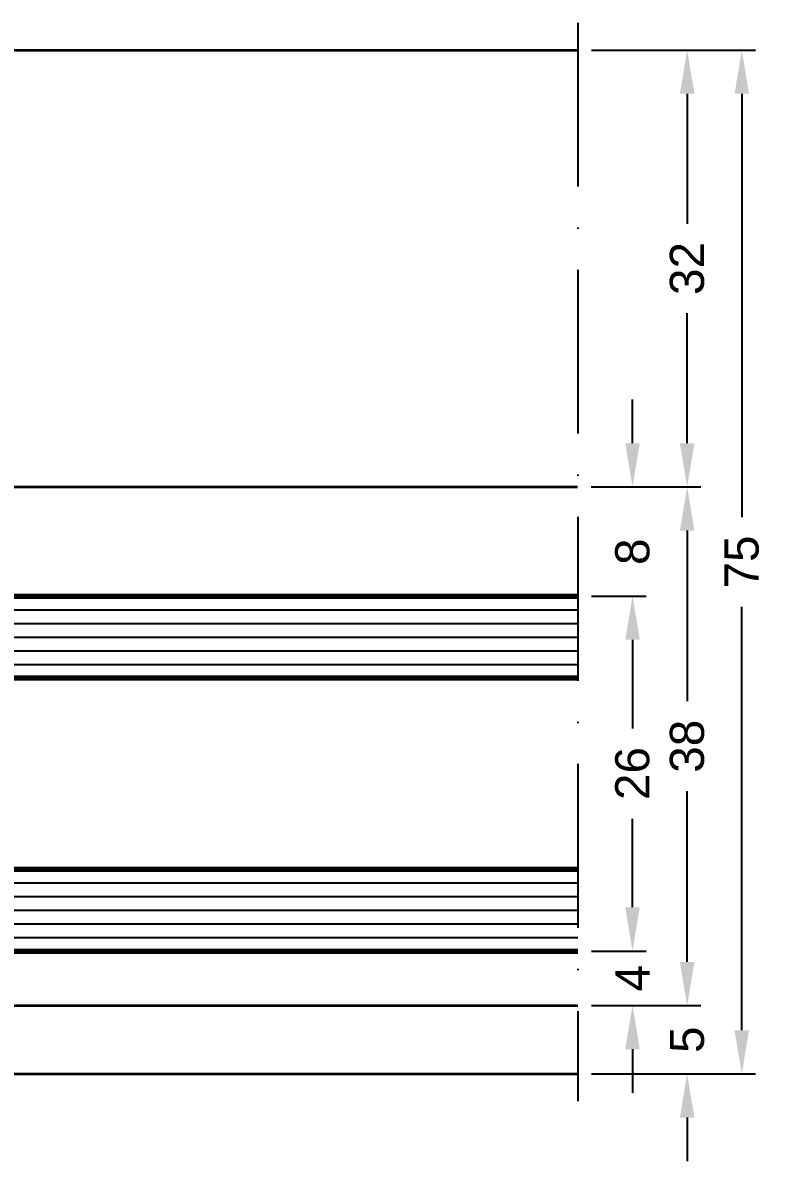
# Model space of a CAD drawing. Header units: millimetres. Extents: x 2 to 185, y 103 to 198.
# Drawn here: x 130.8 to 185.1, y 106.7 to 190.1 of the extents above; entities that cross this region are included whole.
import ezdxf

# ---------------------------------------------------------------- set-up
doc = ezdxf.new("R2010")
doc.units = ezdxf.units.MM
doc.header["$PDMODE"] = 1
doc.header["$PDSIZE"] = -0.001
doc.linetypes.add('ACAD_ISO10W100', pattern=[18, 12, -3, 0, -3])
for name, color, linetype, lineweight in [('S01_Bemaßung', 140, 'Continuous', 25), ('S02_Beschriftung', 40, 'Continuous', 25), ('S03_AL_Kontur', 255, 'Continuous', 35), ('S15_Glas_Kontur', 4, 'Continuous', 70), ('S18_Mittellinie', 10, 'ACAD_ISO10W100', 25)]:
    doc.layers.add(name, color=color, linetype=linetype, lineweight=lineweight)
doc.styles.add('Arial', font='arial.ttf')
doc.dimstyles.new('1 zu 1', dxfattribs={"dimtxt": 2.5, "dimasz": 3.2, "dimexe": 1, "dimexo": 1, "dimgap": 1.5, "dimtad": 0, "dimdec": 1, "dimrnd": 0.5, "dimdsep": 46, "dimtxsty": 'Arial', "dimcen": 0, "dimclrd": 256, "dimclre": 256, "dimclrt": 256, "dimadec": 0, "dimazin": 0, "dimtfac": 1, "dimtdec": 1, "dimtofl": 0, "dimtmove": 0, "dimatfit": 1, "dimfxl": 1, "dimtolj": 1, "dimlwd": 25, "dimlwe": 25, "dimarcsym": 0})

# ---------------------------------------------------------------- blocks, each defined once
blk = doc.blocks.new('*D67')
at = {"layer": 'Defpoints', "color": 0, "transparency": 16777216}
for p in [(171.4213235434613, 188.0928696694297), (183.4213256296449, 188.0928696694297), (171.4212768031746, 113.0927230082404)]:
    blk.add_point(p, dxfattribs=at)
at = {"layer": 'S01_Bemaßung', "lineweight": 25, "transparency": 16777216}
for p, q in [((172.4213235434613, 188.0928696694297), (184.4213256296449, 188.0928696694297)), ((183.4213256296449, 184.8928696694297), (183.4213256296449, 153.8825303088214)), ((183.4213256296449, 116.2927230082404), (183.4213256296449, 147.3030623688487)), ((172.4212768031746, 113.0927230082404), (184.4213256296449, 113.0927230082404))]:
    blk.add_line(p, q, dxfattribs=at)
at = {"layer": 'S01_Bemaßung', "transparency": 16777216}
for points in [[(182.8879922963115, 184.8928696694297), (183.9546589629782, 184.8928696694297), (183.4213256296449, 188.0928696694297)], [(182.8879922963115, 116.2927230082404), (183.9546589629782, 116.2927230082404), (183.4213256296449, 113.0927230082404)]]:
    blk.add_solid(points, dxfattribs=at)
at = {"layer": 'S01_Bemaßung', "transparency": 16777216, "insert": (183.4213256296449, 150.592796338835), "char_height": 2.5, "attachment_point": 5, "rotation": 90, "style": 'Arial'}
blk.add_mtext('\\A1;75', dxfattribs=at)
blk = doc.blocks.new('*D68')
at = {"layer": 'Defpoints', "color": 0, "transparency": 16777216}
for p in [(171.4213256296428, 122.0926619730837), (175.4213256296429, 122.0926619730837), (171.4212768031746, 118.0927230082402)]:
    blk.add_point(p, dxfattribs=at)
at = {"layer": 'S01_Bemaßung', "lineweight": 25, "transparency": 16777216}
for p, q in [((175.4213256296429, 125.2926619730837), (175.4213256296429, 128.4926619730837)), ((172.4213256296428, 122.0926619730837), (176.4213256296429, 122.0926619730837)), ((172.4212768031746, 118.0927230082402), (176.4213256296429, 118.0927230082402)), ((175.4213256296429, 114.8927230082402), (175.4213256296429, 111.6927230082402))]:
    blk.add_line(p, q, dxfattribs=at)
at = {"layer": 'S01_Bemaßung', "transparency": 16777216}
for points in [[(174.8879922963095, 125.2926619730837), (175.9546589629762, 125.2926619730837), (175.4213256296429, 122.0926619730837)], [(174.8879922963095, 114.8927230082402), (175.9546589629762, 114.8927230082402), (175.4213256296429, 118.0927230082402)]]:
    blk.add_solid(points, dxfattribs=at)
at = {"layer": 'S01_Bemaßung', "transparency": 16777216, "insert": (175.4213256296429, 120.0926924906618), "char_height": 2.5, "attachment_point": 5, "rotation": 90, "style": 'Arial'}
blk.add_mtext('\\A1;4', dxfattribs=at)
blk = doc.blocks.new('*D69')
at = {"layer": 'Defpoints', "color": 0, "transparency": 16777216}
for p in [(171.4213256296428, 148.0926619730837), (175.4213256296445, 148.0926619730837), (171.4213256296428, 122.0926619730837)]:
    blk.add_point(p, dxfattribs=at)
at = {"layer": 'S01_Bemaßung', "lineweight": 25, "transparency": 16777216}
for p, q in [((172.4213256296428, 148.0926619730837), (176.4213256296445, 148.0926619730837)), ((175.4213256296445, 144.8926619730837), (175.4213256296445, 138.4037124505735)), ((175.4213256296445, 125.2926619730837), (175.4213256296445, 131.7816114955939)), ((172.4213256296428, 122.0926619730837), (176.4213256296445, 122.0926619730837))]:
    blk.add_line(p, q, dxfattribs=at)
at = {"layer": 'S01_Bemaßung', "transparency": 16777216}
for points in [[(174.8879922963111, 144.8926619730837), (175.9546589629778, 144.8926619730837), (175.4213256296445, 148.0926619730837)], [(174.8879922963111, 125.2926619730837), (175.9546589629778, 125.2926619730837), (175.4213256296445, 122.0926619730837)]]:
    blk.add_solid(points, dxfattribs=at)
at = {"layer": 'S01_Bemaßung', "transparency": 16777216, "insert": (175.4213256296445, 135.0926619730836), "char_height": 2.5, "attachment_point": 5, "rotation": 90, "style": 'Arial'}
blk.add_mtext('\\A1;26', dxfattribs=at)
blk = doc.blocks.new('*D70')
at = {"layer": 'Defpoints', "color": 0, "transparency": 16777216}
for p in [(171.394687299843, 156.0928696694295), (175.4213256296448, 156.0928696694295), (171.4213256296428, 148.0926619730837)]:
    blk.add_point(p, dxfattribs=at)
at = {"layer": 'S01_Bemaßung', "lineweight": 25, "transparency": 16777216}
for p, q in [((175.4213256296448, 159.2928696694295), (175.4213256296448, 162.4928696694295)), ((172.394687299843, 156.0928696694295), (176.4213256296448, 156.0928696694295)), ((172.4213256296428, 148.0926619730837), (176.4213256296448, 148.0926619730837)), ((175.4213256296448, 144.8926619730837), (175.4213256296448, 141.6926619730837))]:
    blk.add_line(p, q, dxfattribs=at)
at = {"layer": 'S01_Bemaßung', "transparency": 16777216}
for points in [[(174.8879922963115, 159.2928696694295), (175.9546589629781, 159.2928696694295), (175.4213256296448, 156.0928696694295)], [(174.8879922963115, 144.8926619730837), (175.9546589629781, 144.8926619730837), (175.4213256296448, 148.0926619730837)]]:
    blk.add_solid(points, dxfattribs=at)
at = {"layer": 'S01_Bemaßung', "transparency": 16777216, "insert": (175.4213256296431, 151.3426924906619), "char_height": 2.5, "attachment_point": 5, "rotation": 90, "style": 'Arial'}
blk.add_mtext('\\A1;8', dxfattribs=at)
blk = doc.blocks.new('*D71')
at = {"layer": 'Defpoints', "color": 0, "transparency": 16777216}
for p in [(171.394687299843, 156.0928696694295), (179.4213256296446, 156.0928696694295), (171.4212768031746, 118.0927230082402)]:
    blk.add_point(p, dxfattribs=at)
at = {"layer": 'S01_Bemaßung', "lineweight": 25, "transparency": 16777216}
for p, q in [((172.394687299843, 156.0928696694295), (180.4213256296446, 156.0928696694295)), ((179.4213256296446, 152.8928696694295), (179.4213256296446, 140.3850882897216)), ((179.4213256296446, 121.2927230082402), (179.4213256296446, 133.8005043879481)), ((172.4212768031746, 118.0927230082402), (180.4213256296446, 118.0927230082402))]:
    blk.add_line(p, q, dxfattribs=at)
at = {"layer": 'S01_Bemaßung', "transparency": 16777216}
for points in [[(178.8879922963112, 152.8928696694295), (179.9546589629779, 152.8928696694295), (179.4213256296446, 156.0928696694295)], [(178.8879922963112, 121.2927230082402), (179.9546589629779, 121.2927230082402), (179.4213256296446, 118.0927230082402)]]:
    blk.add_solid(points, dxfattribs=at)
at = {"layer": 'S01_Bemaßung', "transparency": 16777216, "insert": (179.4213256296446, 137.0927963388348), "char_height": 2.5, "attachment_point": 5, "rotation": 90, "style": 'Arial'}
blk.add_mtext('\\A1;38', dxfattribs=at)
blk = doc.blocks.new('*D72')
at = {"layer": 'Defpoints', "color": 0, "transparency": 16777216}
for p in [(171.4213256296428, 188.0928696694297), (179.4213256296449, 188.0928696694297), (171.394687299843, 156.0928696694295)]:
    blk.add_point(p, dxfattribs=at)
at = {"layer": 'S01_Bemaßung', "lineweight": 25, "transparency": 16777216}
for p, q in [((172.4213256296428, 188.0928696694297), (180.4213256296449, 188.0928696694297)), ((179.4213256296449, 184.8928696694297), (179.4213256296449, 175.3698137349139)), ((179.4213256296449, 159.2928696694295), (179.4213256296449, 168.8159256039453)), ((172.394687299843, 156.0928696694295), (180.4213256296449, 156.0928696694295))]:
    blk.add_line(p, q, dxfattribs=at)
at = {"layer": 'S01_Bemaßung', "transparency": 16777216}
for points in [[(178.8879922963115, 184.8928696694297), (179.9546589629782, 184.8928696694297), (179.4213256296449, 188.0928696694297)], [(178.8879922963115, 159.2928696694295), (179.9546589629782, 159.2928696694295), (179.4213256296449, 156.0928696694295)]]:
    blk.add_solid(points, dxfattribs=at)
at = {"layer": 'S01_Bemaßung', "transparency": 16777216, "insert": (179.4213256296449, 172.0928696694295), "char_height": 2.5, "attachment_point": 5, "rotation": 90, "style": 'Arial'}
blk.add_mtext('\\A1;32', dxfattribs=at)
blk = doc.blocks.new('*D84')
at = {"layer": 'Defpoints', "color": 0, "transparency": 16777216}
for p in [(171.4212768031746, 118.0927230082402), (171.4212768031746, 113.0927230082402), (179.4213256296449, 113.0927230082402)]:
    blk.add_point(p, dxfattribs=at)
at = {"layer": 'S01_Bemaßung', "lineweight": 25, "transparency": 16777216}
for p, q in [((179.4213256296449, 121.2927230082402), (179.4213256296449, 124.4927230082402)), ((172.4212768031746, 118.0927230082402), (180.4213256296449, 118.0927230082402)), ((172.4212768031746, 113.0927230082402), (180.4213256296449, 113.0927230082402)), ((179.4213256296449, 109.8927230082402), (179.4213256296449, 106.6927230082402))]:
    blk.add_line(p, q, dxfattribs=at)
at = {"layer": 'S01_Bemaßung', "transparency": 16777216}
for points in [[(178.8879922963115, 121.2927230082402), (179.9546589629782, 121.2927230082402), (179.4213256296449, 118.0927230082402)], [(178.8879922963115, 109.8927230082402), (179.9546589629782, 109.8927230082402), (179.4213256296449, 113.0927230082402)]]:
    blk.add_solid(points, dxfattribs=at)
at = {"layer": 'S01_Bemaßung', "transparency": 16777216, "insert": (179.4213256296449, 115.5927230082401), "char_height": 2.5, "attachment_point": 5, "rotation": 90, "style": 'Arial'}
blk.add_mtext('\\A1;5', dxfattribs=at)

msp = doc.modelspace()

# ---------------------------------------------------------------- linework, layer by layer
at = {"layer": 'S02_Beschriftung'}
for p, q in [((91.51281740731292, 147.0927238880953), (171.4212991042238, 147.0927238880953)), ((91.51281740731292, 146.0927238880953), (171.421298508147, 146.0927238880953)), ((91.51281740731292, 145.0927238880953), (171.4212979120701, 145.0927238880953)), ((91.51281740731292, 144.0927238880953), (171.4212973159933, 144.0927238880953)), ((91.51281740731292, 143.0927238880953), (171.4212967199165, 143.0927238880953)), ((91.51281740731292, 127.0927238880953), (171.421287182687, 127.0927238880953)), ((91.51281740731292, 126.0927238880953), (171.4212865866102, 126.0927238880953)), ((91.51281740731292, 125.0927238880953), (171.4212859905334, 125.0927238880953)), ((91.51281740731292, 124.0927238880953), (171.4212853944564, 124.0927238880953)), ((91.51281740731292, 123.0927238880953), (171.4212847983796, 123.0927238880953))]:
    msp.add_line(p, q, dxfattribs=at)
at = {"layer": 'S03_AL_Kontur'}
for p, q in [((105.0117624247655, 188.0928696694294), (171.4213235434612, 188.0928696694296)), ((105.939534572731, 156.0928696694294), (171.394687299843, 156.0928696694294)), ((104.1321355322063, 118.09272300824), (171.4212768031746, 118.0927230082401)), ((103.0128174073129, 113.0927230082399), (171.4212768031746, 113.0927230082401))]:
    msp.add_line(p, q, dxfattribs=at)
at = {"layer": 'S15_Glas_Kontur'}
for p, q in [((91.51281740731292, 148.0927238880953), (171.4212997003007, 148.0927238880953)), ((91.51281740731292, 142.0927238880953), (171.4212961238396, 142.0927238880953)), ((91.51281740731292, 128.0927238880953), (171.4212877787639, 128.0927238880953)), ((91.51281740731292, 122.0927238880953), (171.4212842023028, 122.0927238880953))]:
    msp.add_line(p, q, dxfattribs=at)
at = {"layer": 'S18_Mittellinie'}
msp.add_line((171.4213235952918, 190.0928696694296), (171.4212788376107, 111.0927230082401), dxfattribs=at)

# ---------------------------------------------------------------- dimensions: what is measured, and where the dimension line sits
at = {"layer": 'S01_Bemaßung'}
for base, p1, p2, picture, middle in [((179.4213256296449, 188.0928696694297), (171.394687299843, 156.0928696694294), (171.4213256296427, 188.0928696694297), '*D72', (179.4213256296449, 172.0928696694295)), ((179.4213256296446, 156.0928696694295), (171.4212768031746, 118.0927230082401), (171.394687299843, 156.0928696694294), '*D71', (179.4213256296446, 137.0927963388348)), ((175.4213256296445, 148.0926619730837), (171.4213256296428, 122.0926619730836), (171.4213256296428, 148.0926619730836), '*D69', (175.4213256296445, 135.0926619730836)), ((179.4213256296449, 113.0927230082402), (171.4212768031746, 118.0927230082401), (171.4212768031746, 113.0927230082401), '*D84', (179.4213256296449, 115.5927230082401))]:
    dim = msp.add_linear_dim(base=base, p1=p1, p2=p2, angle=90, dimstyle='1 zu 1', override={"dimtmove": 1}, dxfattribs=at)
    dim.commit()
    dim.dimension.update_dxf_attribs({"geometry": picture, "text_midpoint": middle})
dim = msp.add_linear_dim(base=(183.4213256296449, 188.0928696694297), p1=(171.4212768031746, 113.0927230082403), p2=(171.4213235434612, 188.0928696694296), angle=90, dimstyle='1 zu 1', dxfattribs=at)
dim.commit()
dim.dimension.update_dxf_attribs({"geometry": '*D67', "text_midpoint": (183.4213256296449, 150.592796338835)})
dim = msp.add_linear_dim(base=(175.4213256296448, 156.0928696694295), p1=(171.4213256296428, 148.0926619730836), p2=(171.394687299843, 156.0928696694294), angle=90, dimstyle='1 zu 1', override={"dimtmove": 1}, dxfattribs=at)
dim.commit()
dim.dimension.update_dxf_attribs({"geometry": '*D70', "text_midpoint": (175.4213256296431, 151.3426924906619), "dimtype": 160})
dim = msp.add_linear_dim(base=(175.4213256296429, 122.0926619730837), p1=(171.4212768031746, 118.0927230082401), p2=(171.4213256296428, 122.0926619730836), angle=90, dimstyle='1 zu 1', dxfattribs=at)
dim.commit()
dim.dimension.update_dxf_attribs({"geometry": '*D68', "text_midpoint": (175.4213256296429, 120.0926924906618), "dimtype": 160})

doc.saveas('drawing.dxf')
